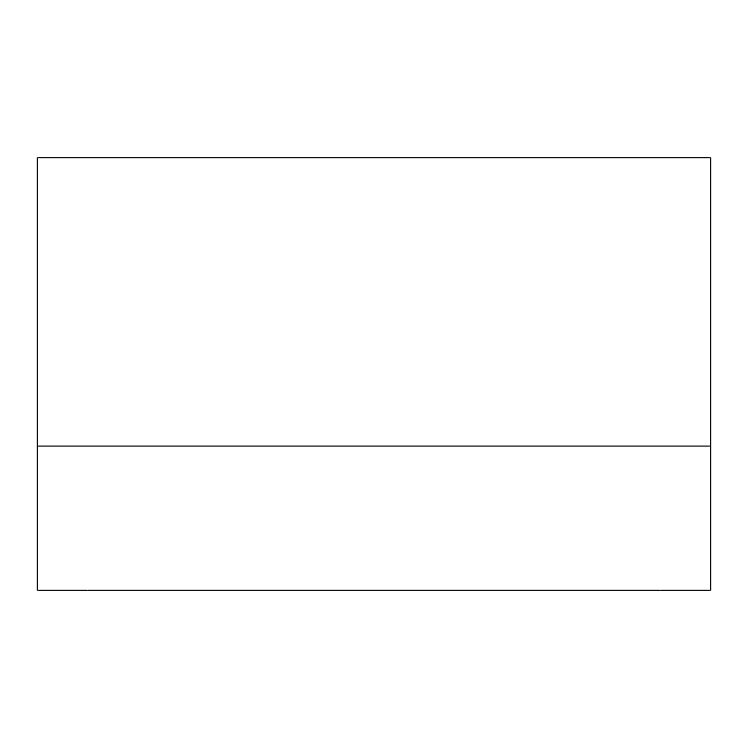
<?xml version="1.0" encoding="UTF-8"?>
<svg xmlns="http://www.w3.org/2000/svg" width="748" height="748" viewBox="0 0 748 748"><rect width="100%" height="100%" fill="white"/><g stroke="black" fill="none" stroke-linecap="round" stroke-linejoin="round"><path stroke-width="1.12" d="M38.438 157.613L709.562 157.613M38.438 446.126L709.562 446.126M38.438 590.387L87.002 590.387M87.89 590.387L660.11 590.387M660.998 590.387L709.562 590.387M710.6 157.613L710.6 590.387M37.4 157.613L37.4 590.387"/></g></svg>
